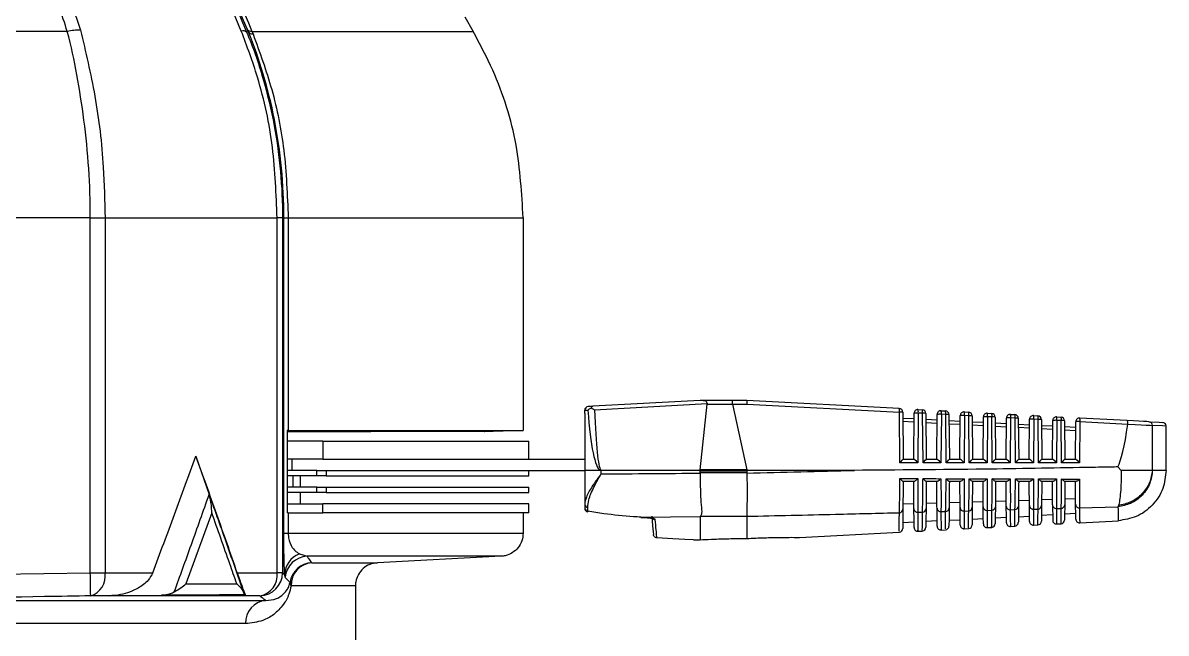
# Model space of a CAD drawing. Extents: x 8 to 113, y 1 to 87.
# Drawn here: x 51.025 to 54.092, y 10.827 to 12.465 of the extents above; entities that cross this region are included whole.
import ezdxf

# ---------------------------------------------------------------- set-up
doc = ezdxf.new("R2010")
doc.units = 0
doc.header["$MEASUREMENT"] = 0
doc.layers.add('OBJECT', color=7, linetype='CONTINUOUS')

msp = doc.modelspace()

# ---------------------------------------------------------------- linework, layer by layer
at = {"layer": 'OBJECT'}
for p, q in [((51.1556, 12.5168), (51.1795, 12.4452)), ((51.6109, 12.443), (51.5802, 12.5168)), ((52.2105, 12.4812), (52.2332, 12.4418)), ((51.1438, 12.4418), (50.9056, 12.4418)), ((51.6252, 12.4401), (51.6292, 12.4417)), ((51.6396, 12.4418), (51.6423, 12.4352)), ((51.6396, 12.4418), (52.2332, 12.4418)), ((51.2058, 11.9418), (51.0023, 11.9418)), ((51.2058, 11.9418), (51.2453, 11.9418)), ((51.2058, 10.9889), (51.2058, 11.9418)), ((51.2453, 11.9418), (51.7071, 11.9418)), ((51.2453, 11.9418), (51.2453, 10.9889)), ((51.7071, 10.9889), (51.7071, 11.9418)), ((51.7214, 11.9418), (51.7071, 11.9418)), ((51.7214, 11.9418), (51.7214, 10.9889)), ((51.7214, 11.9418), (51.7251, 11.9418)), ((51.7251, 11.0952), (51.7251, 11.9418)), ((51.7251, 11.9418), (51.7367, 11.9418)), ((51.7367, 11.9418), (52.3672, 11.9418)), ((51.7367, 11.9418), (51.7367, 11.3705)), ((52.3672, 11.9418), (52.3672, 11.3705)), ((52.8422, 11.4513), (52.554, 11.4357)), ((52.5587, 11.4266), (52.8608, 11.443)), ((52.8505, 11.4513), (52.8422, 11.4513)), ((52.8424, 11.2654), (52.861, 11.4416)), ((52.9281, 11.4513), (52.8505, 11.4513)), ((52.861, 11.4416), (52.9287, 11.4416)), ((52.9672, 11.4513), (52.9281, 11.4513)), ((52.9287, 11.4419), (52.9682, 11.4419)), ((52.9287, 11.4416), (52.9669, 11.2654)), ((52.9672, 11.4513), (52.9672, 11.4513)), ((53.376, 11.4298), (52.9672, 11.4513)), ((52.9682, 11.4419), (53.3767, 11.4203)), ((52.5322, 11.4161), (52.5323, 11.4251)), ((52.5322, 11.4161), (52.5322, 11.2638)), ((53.3779, 11.2844), (53.3767, 11.4203)), ((53.3855, 11.4199), (53.3866, 11.2938)), ((53.4149, 11.2938), (53.4159, 11.4172)), ((53.4271, 11.4176), (53.426, 11.2844)), ((53.4265, 11.4271), (53.4381, 11.4265)), ((53.4387, 11.417), (53.4271, 11.4176)), ((53.4399, 11.2844), (53.4387, 11.417)), ((53.4475, 11.4166), (53.4486, 11.2938)), ((53.4769, 11.2938), (53.4779, 11.4139)), ((53.4891, 11.4144), (53.488, 11.2844)), ((53.4884, 11.4238), (53.5001, 11.4232)), ((53.5008, 11.4137), (53.4891, 11.4144)), ((53.5019, 11.2844), (53.5008, 11.4137)), ((53.5096, 11.4133), (53.5106, 11.2938)), ((53.5511, 11.4111), (53.55, 11.2844)), ((53.5504, 11.4206), (53.5621, 11.4199)), ((53.5628, 11.4105), (53.5511, 11.4111)), ((53.6124, 11.4173), (53.6241, 11.4167)), ((53.6743, 11.414), (53.6862, 11.4134)), ((53.7363, 11.4107), (53.7482, 11.4101)), ((53.3856, 11.4042), (53.4158, 11.4026)), ((53.4157, 11.3932), (53.3857, 11.3948)), ((53.4477, 11.4009), (53.4778, 11.3994)), ((53.4777, 11.3899), (53.4477, 11.3915)), ((53.5097, 11.3977), (53.5397, 11.3961)), ((53.5397, 11.3867), (53.5098, 11.3882)), ((53.5389, 11.2938), (53.5399, 11.4107)), ((53.5639, 11.2844), (53.5628, 11.4105)), ((53.5716, 11.41), (53.5726, 11.2938)), ((53.5717, 11.3944), (53.6017, 11.3928)), ((53.6016, 11.3834), (53.5718, 11.385)), ((53.6009, 11.2938), (53.6018, 11.4074)), ((53.6131, 11.4078), (53.612, 11.2844)), ((53.6248, 11.4072), (53.6131, 11.4078)), ((53.6259, 11.2844), (53.6248, 11.4072)), ((53.6336, 11.4068), (53.6346, 11.2938)), ((53.6338, 11.3911), (53.6637, 11.3895)), ((53.6636, 11.3801), (53.6338, 11.3817)), ((53.6629, 11.2938), (53.6638, 11.4041)), ((53.675, 11.4045), (53.674, 11.2844)), ((53.6869, 11.4039), (53.675, 11.4045)), ((53.6879, 11.2844), (53.6869, 11.4039)), ((53.6956, 11.4035), (53.6966, 11.2938)), ((53.6958, 11.3878), (53.7257, 11.3863)), ((53.7249, 11.2938), (53.7258, 11.4008)), ((53.737, 11.4013), (53.736, 11.2844)), ((53.7489, 11.4006), (53.737, 11.4013)), ((53.7499, 11.2844), (53.7489, 11.4006)), ((53.7577, 11.4002), (53.7586, 11.2938)), ((53.7578, 11.3846), (53.7876, 11.383)), ((53.7869, 11.2938), (53.7878, 11.3976)), ((53.799, 11.398), (53.798, 11.2844)), ((53.7983, 11.4075), (53.8102, 11.4068)), ((53.8109, 11.3974), (53.799, 11.398)), ((53.8119, 11.2844), (53.8109, 11.3974)), ((53.8197, 11.3969), (53.8206, 11.2938)), ((53.8198, 11.3813), (53.8496, 11.3797)), ((53.8489, 11.2938), (53.8497, 11.3943)), ((53.8609, 11.3947), (53.86, 11.2844)), ((53.9872, 11.3975), (53.8603, 11.4042)), ((53.8609, 11.3947), (53.9896, 11.3879)), ((53.9896, 11.3879), (53.9896, 11.3876)), ((54.0552, 11.2638), (54.0552, 11.3844)), ((54.0922, 11.2635), (54.0922, 11.3825)), ((51.7367, 11.3705), (51.7342, 11.3705)), ((51.7344, 11.3706), (51.7344, 11.15)), ((51.7344, 11.3678), (51.9573, 11.3678)), ((51.7367, 11.3705), (52.3672, 11.3705)), ((51.9573, 11.3678), (51.9583, 11.3678)), ((52.2624, 11.3678), (51.9583, 11.3678)), ((52.2842, 11.3684), (52.2624, 11.3678)), ((52.2624, 11.3678), (52.2633, 11.3678)), ((52.2633, 11.3678), (52.2629, 11.3678)), ((52.2868, 11.3684), (52.2842, 11.3684)), ((52.3672, 11.3705), (52.2868, 11.3684)), ((53.7256, 11.3768), (53.6959, 11.3784)), ((53.7875, 11.3736), (53.7579, 11.3751)), ((53.8495, 11.3703), (53.8199, 11.3719)), ((51.83, 11.3418), (51.7344, 11.3418)), ((51.83, 11.3418), (51.83, 11.2938)), ((51.83, 11.3418), (52.3822, 11.3418)), ((52.3822, 11.2938), (52.3822, 11.3418)), ((51.4892, 11.3019), (51.5248, 11.1991)), ((51.83, 11.2938), (51.7344, 11.2938)), ((51.7462, 11.2938), (51.7462, 11.2638)), ((51.83, 11.2938), (52.3507, 11.2938)), ((52.3507, 11.2938), (52.5322, 11.2938)), ((53.3866, 11.2938), (53.415, 11.2938)), ((53.4486, 11.2938), (53.477, 11.2938)), ((53.5106, 11.2938), (53.539, 11.2938)), ((53.5726, 11.2938), (53.601, 11.2938)), ((53.6346, 11.2938), (53.663, 11.2938)), ((53.6966, 11.2938), (53.725, 11.2938)), ((53.7586, 11.2938), (53.787, 11.2938)), ((53.8206, 11.2938), (53.849, 11.2938)), ((51.8138, 11.2638), (51.7344, 11.2638)), ((51.8138, 11.2489), (51.8138, 11.2638)), ((51.8138, 11.2638), (51.8389, 11.2638)), ((51.8389, 11.2638), (51.8389, 11.2489)), ((51.8389, 11.2638), (52.3507, 11.2638)), ((52.3507, 11.2638), (52.5322, 11.2638)), ((52.3822, 11.2489), (52.3822, 11.2638)), ((52.5322, 11.2638), (52.5322, 11.1721)), ((52.5737, 11.2638), (52.5322, 11.2638)), ((52.5767, 11.2646), (52.8423, 11.2646)), ((52.5767, 11.2546), (52.5767, 11.2631)), ((52.8422, 11.2631), (52.5767, 11.2631)), ((52.8423, 11.2646), (52.8422, 11.2631)), ((52.8422, 11.2623), (52.9672, 11.2623)), ((52.8422, 11.2571), (52.8422, 11.2623)), ((52.9669, 11.2654), (52.8424, 11.2654)), ((52.9672, 11.2623), (52.9672, 11.2571)), ((53.2559, 11.2638), (52.9673, 11.2638)), ((53.426, 11.2844), (53.3779, 11.2844)), ((53.488, 11.2844), (53.4399, 11.2844)), ((53.55, 11.2844), (53.5019, 11.2844)), ((53.612, 11.2844), (53.5639, 11.2844)), ((53.674, 11.2844), (53.6259, 11.2844)), ((53.736, 11.2844), (53.6879, 11.2844)), ((53.798, 11.2844), (53.7499, 11.2844)), ((53.86, 11.2844), (53.8119, 11.2844)), ((53.9715, 11.2638), (53.9623, 11.2729)), ((54.0556, 11.2638), (54.0552, 11.2638)), ((51.8138, 11.2489), (51.7344, 11.2489)), ((51.7491, 11.2489), (51.7491, 11.2189)), ((51.77, 11.2189), (51.77, 11.2489)), ((51.8389, 11.2489), (51.8138, 11.2489)), ((51.8389, 11.2489), (52.3822, 11.2489)), ((52.9672, 11.2571), (52.8422, 11.2571)), ((53.4156, 11.2338), (53.3865, 11.2338)), ((53.4777, 11.2338), (53.4485, 11.2338)), ((53.5397, 11.2338), (53.5105, 11.2338)), ((53.6018, 11.2338), (53.5724, 11.2338)), ((53.6638, 11.2338), (53.6344, 11.2338)), ((53.7259, 11.2338), (53.6964, 11.2338)), ((53.788, 11.2338), (53.7583, 11.2338)), ((53.8501, 11.2338), (53.8203, 11.2338)), ((51.8138, 11.2189), (51.7344, 11.2189)), ((51.8138, 11.204), (51.7344, 11.204)), ((51.77, 11.174), (51.77, 11.204)), ((51.8138, 11.204), (51.8138, 11.2189)), ((51.8138, 11.2189), (51.8389, 11.2189)), ((51.8389, 11.204), (51.8138, 11.204)), ((51.8389, 11.2189), (51.8389, 11.204)), ((51.8389, 11.2189), (52.3822, 11.2189)), ((51.8389, 11.204), (52.3822, 11.204)), ((52.3822, 11.204), (52.3822, 11.2189)), ((51.7344, 11.174), (51.83, 11.174)), ((51.83, 11.15), (51.83, 11.174)), ((52.3822, 11.174), (51.83, 11.174)), ((52.3822, 11.15), (52.3822, 11.174)), ((52.5322, 11.1721), (52.5322, 11.1625)), ((53.3861, 11.1737), (53.4154, 11.1746)), ((53.4481, 11.1756), (53.4774, 11.1765)), ((53.5101, 11.1775), (53.5393, 11.1784)), ((53.5721, 11.1794), (53.6013, 11.1803)), ((53.6341, 11.1814), (53.6633, 11.1823)), ((53.6962, 11.1833), (53.7253, 11.1842)), ((53.7582, 11.1853), (53.7873, 11.1862)), ((53.7874, 11.1711), (53.7878, 11.1298)), ((53.8202, 11.1873), (53.8492, 11.1882)), ((53.8599, 11.1631), (53.9629, 11.1661)), ((53.9642, 11.1694), (53.9629, 11.1661)), ((51.5316, 11.15), (51.4625, 10.9591)), ((51.7367, 11.15), (51.7342, 11.15)), ((51.7367, 11.15), (51.7367, 11.0952)), ((51.7367, 11.15), (51.8121, 11.15)), ((51.8121, 11.15), (51.83, 11.15)), ((52.3822, 11.15), (51.83, 11.15)), ((52.3672, 11.15), (52.3672, 11.0952)), ((52.5408, 11.1541), (52.5405, 11.1647)), ((52.683, 11.138), (52.8422, 11.1398)), ((52.7012, 11.137), (52.683, 11.138)), ((52.683, 11.138), (52.683, 11.1377)), ((52.7012, 11.137), (52.7011, 11.1368)), ((52.8422, 11.1398), (52.8427, 11.1405)), ((52.8422, 11.1398), (52.8422, 11.0774)), ((52.8427, 11.1405), (52.9672, 11.1405)), ((52.9672, 11.1405), (52.9672, 11.1405)), ((52.9672, 11.1405), (52.9672, 11.0809)), ((53.426, 11.1515), (53.4385, 11.1518)), ((53.488, 11.1531), (53.5005, 11.1534)), ((53.55, 11.1547), (53.5625, 11.155)), ((53.5715, 11.133), (53.6019, 11.1346)), ((53.612, 11.1563), (53.6245, 11.1567)), ((53.6336, 11.1363), (53.6639, 11.1379)), ((53.674, 11.158), (53.6865, 11.1583)), ((53.6956, 11.1395), (53.7258, 11.1411)), ((53.7359, 11.1597), (53.7486, 11.16)), ((53.7876, 11.1444), (53.7578, 11.1428)), ((53.7979, 11.1614), (53.8106, 11.1618)), ((53.8496, 11.1476), (53.8198, 11.146)), ((53.4158, 11.1248), (53.3856, 11.1233)), ((53.4778, 11.1281), (53.4477, 11.1265)), ((53.4885, 11.1037), (53.5002, 11.1043)), ((53.5095, 11.1298), (53.5399, 11.1314)), ((53.5505, 11.1069), (53.5622, 11.1075)), ((53.6124, 11.1102), (53.6242, 11.1108)), ((53.6744, 11.1134), (53.6862, 11.114)), ((53.7363, 11.1167), (53.7482, 11.1173)), ((53.7983, 11.1199), (53.8102, 11.1205)), ((53.8603, 11.1232), (53.9643, 11.1286)), ((51.7251, 11.0952), (51.7367, 11.0952)), ((51.7367, 11.0952), (52.3672, 11.0952)), ((52.7259, 11.0827), (52.7259, 11.0827)), ((52.8244, 11.0773), (52.8244, 11.0773)), ((53.1087, 11.0838), (53.3762, 11.0978)), ((53.4266, 11.1004), (53.4382, 11.101)), ((51.7668, 11.0395), (51.7876, 11.0333)), ((52.3084, 11.0333), (51.7876, 11.0333)), ((51.7997, 11.0159), (51.9759, 11.0159)), ((52.3084, 11.0333), (51.9759, 11.0159)), ((50.8801, 10.9837), (51.2058, 10.9889)), ((51.2058, 10.9889), (51.2453, 10.9889)), ((51.2453, 10.9889), (51.3733, 10.9889)), ((51.5999, 10.9889), (51.7071, 10.9889)), ((51.7214, 10.9889), (51.7071, 10.9889)), ((51.7214, 10.9889), (51.7273, 10.9837)), ((51.7286, 10.9769), (51.7273, 10.9837)), ((51.4625, 10.9591), (51.5988, 10.9593)), ((51.9172, 10.954), (51.7445, 10.954)), ((51.9172, 10.954), (51.9172, 10.7363)), ((51.2561, 10.9269), (51.2068, 10.9269)), ((51.2561, 10.9269), (51.3971, 10.9291)), ((51.623, 10.9269), (51.6196, 10.9293)), ((51.6607, 10.9269), (51.623, 10.9269)), ((50.3334, 10.9144), (51.6766, 10.9144)), ((51.6224, 10.8524), (50.3064, 10.8524))]:
    msp.add_line(p, q, dxfattribs=at)
at = {"layer": 'OBJECT', "flags": 128}
for points in [[(52.5323, 11.4251), (52.5336, 11.4251), (52.5364, 11.4252), (52.5406, 11.4254)], [(52.554, 11.4357), (52.5477, 11.4354), (52.5436, 11.4351), (52.5418, 11.435)], [(54.0459, 11.3944), (54.0404, 11.3947), (54.0314, 11.3952), (54.0193, 11.3958), (54.0044, 11.3966), (53.9872, 11.3975)], [(53.9896, 11.3876), (54.0088, 11.3867), (54.0255, 11.3858), (54.039, 11.3852), (54.0491, 11.3847), (54.0552, 11.3844)], [(54.0459, 11.3944), (54.0735, 11.3929), (54.0828, 11.3924)], [(54.0922, 11.3825), (54.0829, 11.3829), (54.0552, 11.3844)], [(53.6018, 11.1201), (53.6018, 11.1219), (53.6017, 11.1366), (53.6014, 11.166)], [(53.634, 11.1663), (53.6338, 11.1372), (53.6336, 11.1225), (53.6336, 11.1207)], [(53.6638, 11.1233), (53.6638, 11.1251), (53.6637, 11.1393), (53.6634, 11.1677)], [(53.696, 11.168), (53.6958, 11.1398), (53.6957, 11.1257), (53.6956, 11.1239)], [(53.7258, 11.1266), (53.7258, 11.1266), (53.7257, 11.1373), (53.7254, 11.1694)], [(53.758, 11.1697), (53.7578, 11.1378), (53.7577, 11.1272)], [(53.8201, 11.1715), (53.8198, 11.1407), (53.8197, 11.1304)], [(53.8497, 11.133), (53.8497, 11.133), (53.8496, 11.143), (53.8494, 11.1729)], [(52.683, 11.1377), (52.6957, 11.137), (52.7011, 11.1368)], [(52.7122, 11.1405), (52.7144, 11.1148), (52.7158, 11.0986), (52.7164, 11.0918)], [(53.386, 11.1599), (53.3857, 11.1265), (53.3855, 11.1098), (53.3855, 11.1077)], [(53.4159, 11.1103), (53.4159, 11.1124), (53.4158, 11.1287), (53.4155, 11.1611)], [(53.448, 11.1614), (53.4477, 11.1292), (53.4475, 11.113), (53.4475, 11.1109)], [(53.4779, 11.1136), (53.4779, 11.1155), (53.4777, 11.1313), (53.4775, 11.1627)], [(53.51, 11.1631), (53.5097, 11.1318), (53.5096, 11.1161), (53.5096, 11.1142)], [(53.5399, 11.1168), (53.5399, 11.1187), (53.5397, 11.134), (53.5395, 11.1644)], [(53.572, 11.1647), (53.5717, 11.1345), (53.5716, 11.1193), (53.5716, 11.1174)], [(52.8244, 11.0773), (52.8011, 11.0786), (52.7683, 11.0804), (52.7259, 11.0827)]]:
    msp.add_lwpolyline(points, dxfattribs=at)
at = {"layer": 'OBJECT'}
for centre, radius, start, end in [((51.174, 12.3158), 0.1296, 87.5433, 103.4369), ((51.6154, 12.4284), 0.0153, 49.8769, 106.9677), ((51.6394, 12.4578), 0.016, 214.5244, 270.5554), ((51.6418, 12.4507), 0.0155, 215.3926, 271.8673), ((52.5423, 11.4251), 0.01, 93.1059, 179.191), ((52.5423, 11.4251), 0.00999, 93.1451, 180.0504), ((52.533, 11.4252), 0.000671, 179.507, 191.6432), ((53.3566, 11.4236), 0.0204, 350.7192, 17.6172), ((53.3755, 11.4198), 0.01, 0.5, 86.9774), ((53.3791, 11.3794), 0.041, 81.0023, 93.3132), ((53.4259, 11.4171), 0.01, 86.9774, 179.5), ((53.4236, 11.3632), 0.0545, 86.3185, 98.1339), ((53.407, 11.4209), 0.0204, 350.7258, 17.6141), ((53.4186, 11.4203), 0.0204, 350.7258, 17.6141), ((53.4375, 11.4165), 0.01, 0.5, 86.9774), ((53.4411, 11.3761), 0.041, 80.9993, 93.3162), ((53.4879, 11.4138), 0.01, 86.9774, 179.5), ((53.4856, 11.3599), 0.0545, 86.3189, 98.1335), ((53.469, 11.4177), 0.0204, 350.7195, 17.6168), ((53.4806, 11.417), 0.0204, 350.7192, 17.6172), ((53.4996, 11.4132), 0.01, 0.5, 86.9774), ((53.5031, 11.3728), 0.041, 81.0006, 93.313), ((53.5499, 11.4106), 0.01, 86.9774, 179.5), ((53.5476, 11.3567), 0.0545, 86.3186, 98.1338), ((53.531, 11.4144), 0.0204, 350.7195, 17.6168), ((53.5427, 11.4138), 0.0204, 350.7262, 17.6136), ((53.5616, 11.41), 0.01, 0.5, 86.9774), ((53.6118, 11.4073), 0.01, 86.9774, 179.5), ((53.5929, 11.4111), 0.0204, 350.7258, 17.6141), ((53.6047, 11.4105), 0.0204, 350.7192, 17.6172), ((53.6236, 11.4067), 0.01, 0.5, 86.9774), ((53.6738, 11.404), 0.01, 86.9774, 179.5), ((53.6549, 11.4078), 0.0204, 350.7195, 17.6168), ((53.6667, 11.4072), 0.0204, 350.7255, 17.6145), ((53.6856, 11.4034), 0.01, 0.5, 86.9774), ((53.7358, 11.4008), 0.01, 86.9774, 179.5), ((53.7169, 11.4046), 0.0204, 350.7195, 17.6168), ((53.5652, 11.3696), 0.041, 80.9993, 93.3162), ((53.6096, 11.3534), 0.0545, 86.3185, 98.1339), ((53.6272, 11.3663), 0.041, 81.0006, 93.313), ((53.6715, 11.3501), 0.0545, 86.3191, 98.1333), ((53.6892, 11.363), 0.041, 81.0025, 93.313), ((53.7335, 11.3469), 0.0545, 86.3189, 98.1335), ((53.7288, 11.4039), 0.0204, 350.7195, 17.6168), ((53.7477, 11.4001), 0.01, 0.5, 86.9774), ((53.7513, 11.3597), 0.041, 80.999, 93.3164), ((53.7978, 11.3975), 0.01, 86.9774, 179.5), ((53.7955, 11.3436), 0.0545, 86.3186, 98.1338), ((53.7789, 11.4013), 0.0204, 350.7157, 17.6242), ((53.7908, 11.4007), 0.0204, 350.7255, 17.6145), ((53.8097, 11.3969), 0.01, 0.5, 86.9774), ((53.8133, 11.3565), 0.041, 80.9993, 93.3143), ((53.8597, 11.3942), 0.01, 86.9774, 179.5), ((53.8574, 11.3403), 0.0545, 86.3185, 98.1339), ((53.8408, 11.398), 0.0204, 350.7258, 17.6141), ((54.0453, 11.3845), 0.00991, 359.4493, 86.5254), ((54.0822, 11.3825), 0.01, 3.5738, 86.9774), ((52.6697, 11.1726), 0.1324, 135.5, 136.4494), ((52.6956, 11.263), 0.1189, 179.2257, 179.9862), ((52.5407, 11.1732), 0.00857, 187.2296, 268.6412), ((53.6113, 11.1662), 0.00991, 181.1443, 273.5714), ((53.6241, 11.1665), 0.00988, 272.3468, 358.9447), ((53.6733, 11.1679), 0.00991, 181.1212, 273.5523), ((53.6861, 11.1682), 0.00989, 272.3689, 358.9632), ((53.7353, 11.1696), 0.00991, 181.1004, 273.5334), ((53.7482, 11.1699), 0.00989, 272.39, 358.9811), ((53.7973, 11.1713), 0.00992, 181.0799, 273.5151), ((53.8102, 11.1716), 0.00989, 272.413, 358.997), ((53.8593, 11.173), 0.00992, 181.059, 273.4971), ((52.5422, 11.1625), 0.01, 180, 260.7454), ((52.5413, 11.1632), 0.00906, 184.3624, 267.1848), ((52.5516, 11.1519), 0.011, 168.4541, 176.3961), ((53.3761, 11.1601), 0.00987, 272.2588, 358.866), ((53.4254, 11.1613), 0.0099, 181.2103, 273.6275), ((53.4381, 11.1616), 0.00987, 272.2809, 358.8865), ((53.4874, 11.1629), 0.0099, 181.1885, 273.6078), ((53.5001, 11.1632), 0.00987, 272.3034, 358.9057), ((53.5494, 11.1646), 0.00991, 181.1662, 273.5892), ((53.5621, 11.1649), 0.00988, 272.3291, 358.9216), ((52.7221, 11.1417), 0.0101, 228.8435, 267.3941), ((53.3755, 11.1078), 0.01, 275.8247, 359.5), ((53.4259, 11.1104), 0.01, 180.5, 275.5324), ((53.4375, 11.111), 0.01, 275.4601, 359.5), ((53.4879, 11.1137), 0.01, 180.5, 275.1668), ((53.4996, 11.1143), 0.01, 275.0939, 359.5), ((53.5499, 11.1169), 0.01, 180.5, 274.7997), ((53.5616, 11.1175), 0.01, 274.7262, 359.5), ((53.6118, 11.1201), 0.01, 180.5, 274.4312), ((53.6236, 11.1208), 0.01, 274.357, 359.5), ((53.6738, 11.1234), 0.01, 180.5, 274.0611), ((53.6856, 11.124), 0.01, 273.9863, 359.5), ((53.7358, 11.1266), 0.01, 180.5, 273.6897), ((53.7477, 11.1273), 0.01, 273.6143, 359.5), ((53.7978, 11.1299), 0.01, 180.5, 273.317), ((53.8097, 11.1305), 0.01, 273.2409, 359.5), ((53.8597, 11.1331), 0.01, 180.5, 273.0138), ((51.7877, 10.9828), 0.0604, 110.2163, 179.1613), ((51.7904, 10.9713), 0.062, 92.5495, 174.8621), ((51.8028, 10.9539), 0.062, 92.8402, 170.9566), ((51.8049, 10.9556), 0.0605, 94.9205, 181.5735), ((1.8969, 10.1509), 49.316, 0.9016, 0.97362), ((51.1904, 10.98), 0.0556, 287.1156, 9.1916), ((51.6507, 10.9828), 0.0568, 280.1324, 6.1768), ((51.6594, 10.9889), 0.062, 271.1732, 359.9813), ((51.7559, 10.9627), 0.0143, 175.8769, 217.3541), ((51.6816, 10.8553), 0.0593, 94.818, 182.7807)]:
    msp.add_arc(centre, radius, start, end, dxfattribs=at)
for centre, major_axis, ratio, start_param, end_param in [((52.8237, 11.4413), (0.0374, 0.0006), 0.267094, 6.250695, 6.391296), ((52.9281, 11.4413), (0, 0.01), 0.061163, 4.764749, 6.283185), ((53.0102, 11.4413), (0.0816, -0.0005), 0.122438, 3.142789, 3.168969), ((52.967, 11.4413), (0.00026, 0.01), 0.120424, 4.767926, 6.280008), ((52.5922, 11.8326), (0.0157, 0.5695), 0.101686, 2.370066, 3.09173), ((52.5845, 11.8342), (0.0078, 0.5695), 0.050872, 2.368959, 3.089624), ((53.9371, 13.5536), (-0.0147, 2.2897), 0.052015, 3.230394, 3.471508), ((51.7871, 11.3887), (0.062, 0.0151), 0.162711, 3.65558, 3.724578), ((53.3767, 11.2838), (0.00991, 0.00999), 0.035372, 4.799799, 6.248135), ((53.4248, 11.2838), (-0.00988, 0.00996), 0.087934, 4.677799, 6.196235), ((53.4387, 11.2838), (0.00991, 0.00999), 0.035372, 4.799799, 6.248135), ((53.4868, 11.2838), (-0.00988, 0.00996), 0.087934, 4.677799, 6.196235), ((53.5007, 11.2838), (0.00991, 0.00999), 0.035372, 4.799799, 6.248135), ((53.5488, 11.2838), (-0.00988, 0.00996), 0.087934, 4.677799, 6.196235), ((53.5627, 11.2838), (0.00991, 0.00999), 0.035372, 4.799799, 6.248135), ((53.6108, 11.2838), (-0.00988, 0.00996), 0.087934, 4.677799, 6.196235), ((53.6247, 11.2838), (0.00991, 0.00999), 0.035372, 4.799799, 6.248135), ((53.6728, 11.2838), (-0.00988, 0.00996), 0.087934, 4.677799, 6.196235), ((53.6867, 11.2838), (0.00991, 0.00999), 0.035372, 4.799799, 6.248135), ((53.7348, 11.2838), (-0.00988, 0.00996), 0.087934, 4.677799, 6.196235), ((53.7487, 11.2838), (0.00991, 0.00999), 0.035372, 4.799799, 6.248135), ((53.7968, 11.2838), (-0.00988, 0.00996), 0.087934, 4.677799, 6.196235), ((53.8107, 11.2838), (0.00991, 0.00999), 0.035372, 4.799799, 6.248135), ((53.8588, 11.2838), (-0.00988, 0.00996), 0.087934, 4.677799, 6.196235), ((52.5922, 11.8326), (0.0157, 0.5695), 0.101686, 3.09173, 3.144394), ((52.5845, 11.8342), (0.0078, 0.5695), 0.050872, 3.089624, 3.142288), ((52.3944, 11.2623), (0.4478, 0), 0.267949, 0, 0.006511), ((52.3941, 11.2623), (0.4485, 0.007), 0.267094, 6.244178, 6.250695), ((53.9452, 11.2623), (0.9787, -0.0064), 0.122438, 3.168969, 3.182058), ((48.9489, 13.3263), (19.0675, 0), 0.111038, 4.924724, 4.940236), ((53.9445, 11.2623), (0.9773, 0), 0.122785, 3.128502, 3.141593), ((52.4844, 13.3263), (7.8848, 0), 0.262774, 4.724089, 4.75778), ((52.3944, 11.2571), (0.4478, 0), 0.267949, 6.278981, 6.283185), ((53.9445, 11.2571), (0.9773, 0), 0.122785, 3.141593, 3.144933), ((51.7871, 11.1319), (0.062, -0.0151), 0.162756, 2.558631, 2.627629)]:
    msp.add_ellipse(centre, major_axis=major_axis, ratio=ratio, start_param=start_param, end_param=end_param, dxfattribs=at)
for points, knots in [([(51.6263, 12.4488), (51.5633, 12.6009), (51.4407, 12.897), (51.3177, 13.1928), (51.2579, 13.3367)], [0, 0, 0, 0, 0.513612, 1, 1, 1, 1]), ([(51.2702, 13.3299), (51.2831, 13.2991), (51.3554, 13.1258), (51.4786, 12.8298), (51.5887, 12.5645), (51.6396, 12.4418)], [0, 0, 0, 0, 0.104199, 0.585852, 1, 1, 1, 1]), ([(51.1438, 12.4418), (51.1438, 12.4418), (51.1377, 12.4634), (51.1295, 12.4865), (51.1213, 12.5096)], [0, 0, 0, 0, 0.000032, 1, 1, 1, 1]), ([(51.5962, 12.5099), (51.6057, 12.4867), (51.6152, 12.4635), (51.6252, 12.4401), (51.6252, 12.4401)], [0, 0, 0, 0, 0.999971, 1, 1, 1, 1]), ([(51.2058, 11.9418), (51.2058, 11.9418), (51.2058, 11.9859), (51.2028, 12.0742), (51.1906, 12.2026), (51.1697, 12.3266), (51.155, 12.4028), (51.1438, 12.4418), (51.1438, 12.4418)], [0, 0, 0, 0, 0.000005, 0.255816, 0.511629, 0.755817, 0.999996, 1, 1, 1, 1]), ([(51.1795, 12.4452), (51.1933, 12.387), (51.2214, 12.269), (51.242, 12.0973), (51.2443, 11.9871), (51.2453, 11.9418)], [0, 0, 0, 0, 0.364403, 0.739434, 1, 1, 1, 1]), ([(51.7071, 11.9418), (51.7046, 12.005), (51.6994, 12.1331), (51.6637, 12.3019), (51.6262, 12.4022), (51.6109, 12.443)], [0, 0, 0, 0, 0.365476, 0.741466, 1, 1, 1, 1]), ([(51.6252, 12.4401), (51.6252, 12.4401), (51.6422, 12.4005), (51.6708, 12.3173), (51.7101, 12.1523), (51.7214, 12.0245), (51.7214, 11.9418), (51.7214, 11.9418)], [0, 0, 0, 0, 0.000004, 0.259099, 0.518181, 0.999995, 1, 1, 1, 1]), ([(51.6292, 12.4417), (51.6292, 12.4417), (51.6282, 12.4439), (51.6273, 12.4463), (51.6263, 12.4488)], [0, 0, 0, 0, 0.00031, 1, 1, 1, 1]), ([(51.7251, 11.9418), (51.7251, 11.9418), (51.7251, 11.9863), (51.7208, 12.0754), (51.7022, 12.2047), (51.6712, 12.3285), (51.6455, 12.4036), (51.6292, 12.4417), (51.6292, 12.4417)], [0, 0, 0, 0, 0.000004, 0.254681, 0.509356, 0.754674, 0.999996, 1, 1, 1, 1]), ([(51.6423, 12.4352), (51.6602, 12.3863), (51.6965, 12.2869), (51.7298, 12.1196), (51.7344, 12.0025), (51.7367, 11.9418)], [0, 0, 0, 0, 0.319145, 0.647515, 1, 1, 1, 1]), ([(52.3672, 11.9418), (52.3633, 12.0073), (52.3554, 12.1427), (52.3024, 12.3112), (52.2514, 12.4075), (52.2332, 12.4418)], [0, 0, 0, 0, 0.3750494, 0.7769838, 1, 1, 1, 1]), ([(52.8505, 11.4513), (52.852, 11.4513), (52.8546, 11.4513), (52.8572, 11.4501), (52.8587, 11.448), (52.8598, 11.4454), (52.8605, 11.4437), (52.8608, 11.443)], [0, 0, 0, 0, 0.281506, 0.477148, 0.6724679, 0.8784676, 1, 1, 1, 1]), ([(52.5406, 11.4254), (52.5406, 11.4255), (52.5423, 11.4269), (52.5452, 11.429), (52.5488, 11.4308), (52.5498, 11.4313)], [0, 0, 0, 0, 0.021179, 0.71713, 1, 1, 1, 1]), ([(52.554, 11.4357), (52.5539, 11.4357), (52.5536, 11.4357), (52.5526, 11.4355), (52.5513, 11.4344), (52.5503, 11.4327), (52.5499, 11.4316), (52.5498, 11.4313)], [0, 0, 0, 0, 0.017155, 0.20226, 0.556605, 0.898365, 1, 1, 1, 1]), ([(52.5498, 11.4313), (52.5526, 11.4298), (52.5555, 11.4283), (52.5586, 11.4266), (52.5587, 11.4266)], [0, 0, 0, 0, 0.980022, 1, 1, 1, 1]), ([(53.9896, 11.3879), (53.9896, 11.389), (53.9897, 11.3913), (53.9893, 11.3941), (53.9886, 11.3963), (53.9879, 11.3973), (53.9874, 11.3975), (53.9873, 11.3975), (53.9872, 11.3975)], [0, 0, 0, 0, 0.2192768, 0.4385033, 0.6592408, 0.8829816, 0.9858182, 1, 1, 1, 1]), ([(51.3733, 10.9889), (51.3929, 11.0411), (51.4322, 11.1454), (51.4702, 11.2498), (51.4892, 11.3019)], [0, 0, 0, 0, 0.499973, 1, 1, 1, 1]), ([(51.5999, 10.9889), (51.5909, 11.015), (51.5728, 11.0672), (51.5361, 11.1715), (51.5079, 11.2498), (51.4892, 11.3019)], [0, 0, 0, 0, 0.250124, 0.500247, 1, 1, 1, 1]), ([(53.9623, 11.2729), (53.9566, 11.2728), (53.9282, 11.2723), (53.8088, 11.2701), (53.579, 11.2661), (53.3719, 11.2647), (53.2559, 11.2638)], [0, 0, 0, 0, 0.024148, 0.120739, 0.507103, 1, 1, 1, 1]), ([(54.0556, 11.2638), (54.054, 11.2521), (54.0507, 11.2278), (54.0293, 11.196), (53.9986, 11.1729), (53.9745, 11.1683), (53.9629, 11.1661)], [0, 0, 0, 0, 0.24117, 0.5, 0.758829, 1, 1, 1, 1]), ([(54.0922, 11.2638), (54.0905, 11.2473), (54.0868, 11.213), (54.0573, 11.1684), (54.0143, 11.1367), (53.9803, 11.1312), (53.9639, 11.1286)], [0, 0, 0, 0, 0.240773, 0.5, 0.759226, 1, 1, 1, 1]), ([(53.9715, 11.2638), (53.9714, 11.2532), (53.9714, 11.2318), (53.97, 11.2042), (53.9676, 11.1818), (53.9654, 11.1736), (53.9642, 11.1694)], [0, 0, 0, 0, 0.25, 0.5, 0.75, 1, 1, 1, 1]), ([(54.0552, 11.2638), (54.0534, 11.2527), (54.0498, 11.2297), (54.0287, 11.1993), (53.999, 11.1769), (53.9755, 11.1719), (53.9642, 11.1694)], [0, 0, 0, 0, 0.24156, 0.499999, 0.758437, 1, 1, 1, 1]), ([(54.0552, 11.2638), (54.0523, 11.2638), (54.0466, 11.2638), (54.0275, 11.2638), (54.0023, 11.2638), (53.9817, 11.2638), (53.9715, 11.2638)], [0, 0, 0, 0, 0.250001, 0.499999, 0.750001, 1, 1, 1, 1]), ([(54.0922, 11.2638), (54.0907, 11.2638), (54.0876, 11.2638), (54.0663, 11.2638), (54.0556, 11.2638)], [0, 0, 0, 0, 0.5, 1, 1, 1, 1]), ([(52.5767, 11.2546), (52.5766, 11.2545), (52.5758, 11.2534), (52.5732, 11.2501), (52.5647, 11.239), (52.5504, 11.2186), (52.5356, 11.1932), (52.5332, 11.1785), (52.5322, 11.1721)], [0, 0, 0, 0, 0.003659, 0.034965, 0.112488, 0.381452, 0.732443, 1, 1, 1, 1]), ([(52.5405, 11.1647), (52.5411, 11.171), (52.5427, 11.1874), (52.5558, 11.2175), (52.5689, 11.2415), (52.576, 11.2534), (52.5766, 11.2545), (52.5767, 11.2546)], [0, 0, 0, 0, 0.244746, 0.626731, 0.967928, 0.996144, 1, 1, 1, 1]), ([(52.8422, 11.2566), (52.8422, 11.2514), (52.842, 11.2328), (52.8428, 11.2018), (52.8444, 11.1697), (52.8474, 11.1492), (52.844, 11.1429), (52.8427, 11.1405)], [0, 0, 0, 0, 0.097508, 0.35133, 0.599304, 0.843155, 1, 1, 1, 1]), ([(52.9672, 11.2567), (52.9675, 11.2432), (52.9681, 11.2162), (52.9679, 11.1806), (52.9671, 11.1532), (52.9672, 11.1447), (52.9672, 11.1405)], [0, 0, 0, 0, 0.253584, 0.507164, 0.760847, 1, 1, 1, 1]), ([(53.3765, 11.1502), (53.3766, 11.152), (53.3768, 11.1573), (53.3772, 11.1757), (53.3776, 11.2042), (53.3778, 11.2277), (53.3779, 11.2391), (53.3779, 11.2417)], [0, 0, 0, 0, 0.147377, 0.444495, 0.741153, 0.940222, 1, 1, 1, 1]), ([(53.3779, 11.2417), (53.3845, 11.2417), (53.4006, 11.2417), (53.4166, 11.2416), (53.426, 11.2416)], [0, 0, 0, 0, 0.412558, 1, 1, 1, 1]), ([(53.3865, 11.2338), (53.3863, 11.2339), (53.3858, 11.2342), (53.3837, 11.2359), (53.381, 11.2385), (53.3789, 11.2407), (53.378, 11.2417), (53.3779, 11.2417)], [0, 0, 0, 0, 0.1927825, 0.4296397, 0.7493092, 0.9922513, 1, 1, 1, 1]), ([(53.3866, 11.2338), (53.3865, 11.2225), (53.3863, 11.1999), (53.3861, 11.1727), (53.386, 11.1643), (53.386, 11.1599)], [0, 0, 0, 0, 0.320862, 0.64168, 1, 1, 1, 1]), ([(53.4155, 11.1611), (53.4155, 11.165), (53.4154, 11.1727), (53.4152, 11.1986), (53.415, 11.2219), (53.4149, 11.2338)], [0, 0, 0, 0, 0.32783, 0.655736, 1, 1, 1, 1]), ([(53.426, 11.2416), (53.426, 11.2416), (53.4248, 11.2404), (53.4225, 11.2381), (53.4195, 11.2357), (53.417, 11.2341), (53.4161, 11.2339), (53.4156, 11.2338)], [0, 0, 0, 0, 0.007982, 0.299103, 0.602918, 0.800707, 1, 1, 1, 1]), ([(53.426, 11.2416), (53.426, 11.239), (53.4261, 11.2299), (53.4262, 11.2087), (53.4263, 11.1813), (53.4262, 11.1601), (53.4261, 11.1539), (53.426, 11.1515)], [0, 0, 0, 0, 0.059552, 0.208065, 0.505161, 0.802605, 1, 1, 1, 1]), ([(53.4385, 11.1518), (53.4386, 11.1535), (53.4388, 11.1588), (53.4392, 11.1771), (53.4396, 11.2052), (53.4398, 11.2281), (53.4399, 11.239), (53.4399, 11.2416)], [0, 0, 0, 0, 0.148954, 0.44926, 0.749099, 0.940502, 1, 1, 1, 1]), ([(53.4399, 11.2416), (53.4465, 11.2416), (53.4626, 11.2415), (53.4786, 11.2415), (53.488, 11.2415)], [0, 0, 0, 0, 0.412523, 1, 1, 1, 1]), ([(53.4485, 11.2338), (53.4482, 11.234), (53.4477, 11.2342), (53.4456, 11.236), (53.4429, 11.2385), (53.4408, 11.2407), (53.44, 11.2416), (53.4399, 11.2416)], [0, 0, 0, 0, 0.197186, 0.440795, 0.768922, 0.992182, 1, 1, 1, 1]), ([(53.4486, 11.2338), (53.4485, 11.2226), (53.4483, 11.2002), (53.4481, 11.1737), (53.448, 11.1656), (53.448, 11.1614)], [0, 0, 0, 0, 0.324747, 0.649449, 1, 1, 1, 1]), ([(53.4775, 11.1627), (53.4774, 11.1665), (53.4774, 11.1742), (53.4771, 11.1997), (53.477, 11.2224), (53.4769, 11.2338)], [0, 0, 0, 0, 0.331872, 0.663815, 1, 1, 1, 1]), ([(53.488, 11.2415), (53.488, 11.2414), (53.4869, 11.2403), (53.4846, 11.2381), (53.4816, 11.2357), (53.4791, 11.2342), (53.4781, 11.234), (53.4777, 11.2338)], [0, 0, 0, 0, 0.008059, 0.282727, 0.593807, 0.796111, 1, 1, 1, 1]), ([(53.488, 11.2415), (53.488, 11.2389), (53.4881, 11.2299), (53.4882, 11.2088), (53.4883, 11.1817), (53.4882, 11.1613), (53.4881, 11.1553), (53.488, 11.1531)], [0, 0, 0, 0, 0.059275, 0.20942, 0.509832, 0.810598, 1, 1, 1, 1]), ([(53.5005, 11.1534), (53.5006, 11.1551), (53.5008, 11.1603), (53.5012, 11.1785), (53.5016, 11.2062), (53.5018, 11.2285), (53.5019, 11.2389), (53.5019, 11.2414)], [0, 0, 0, 0, 0.150604, 0.454244, 0.75741, 0.94078, 1, 1, 1, 1]), ([(53.5019, 11.2414), (53.5085, 11.2414), (53.5246, 11.2414), (53.5406, 11.2413), (53.55, 11.2413)], [0, 0, 0, 0, 0.412498, 1, 1, 1, 1]), ([(53.5105, 11.2338), (53.5102, 11.234), (53.5096, 11.2342), (53.5074, 11.236), (53.5048, 11.2386), (53.5027, 11.2406), (53.502, 11.2414), (53.5019, 11.2414)], [0, 0, 0, 0, 0.201833, 0.452562, 0.789377, 0.992118, 1, 1, 1, 1]), ([(53.5106, 11.2338), (53.5105, 11.2227), (53.5103, 11.2004), (53.5101, 11.1748), (53.51, 11.167), (53.51, 11.1631)], [0, 0, 0, 0, 0.328836, 0.657621, 1, 1, 1, 1]), ([(53.5395, 11.1644), (53.5394, 11.1681), (53.5394, 11.1757), (53.5391, 11.2008), (53.5389, 11.2229), (53.5389, 11.2338)], [0, 0, 0, 0, 0.336124, 0.67232, 1, 1, 1, 1]), ([(53.55, 11.2413), (53.55, 11.2413), (53.5492, 11.2405), (53.5472, 11.2385), (53.5442, 11.236), (53.5414, 11.2342), (53.5402, 11.234), (53.5397, 11.2338)], [0, 0, 0, 0, 0.0081525, 0.2069117, 0.5377719, 0.7912795, 1, 1, 1, 1]), ([(53.55, 11.2413), (53.55, 11.2388), (53.5501, 11.2299), (53.5502, 11.209), (53.5503, 11.1821), (53.5502, 11.1624), (53.55, 11.1568), (53.55, 11.1547)], [0, 0, 0, 0, 0.059003, 0.210856, 0.514735, 0.818981, 1, 1, 1, 1]), ([(53.5625, 11.155), (53.5626, 11.1567), (53.5628, 11.1619), (53.5632, 11.18), (53.5636, 11.2072), (53.5638, 11.2289), (53.5639, 11.2388), (53.5639, 11.2413)], [0, 0, 0, 0, 0.152334, 0.459462, 0.76611, 0.941055, 1, 1, 1, 1]), ([(53.5639, 11.2413), (53.5705, 11.2413), (53.5866, 11.2412), (53.6026, 11.2412), (53.612, 11.2412)], [0, 0, 0, 0, 0.41246, 1, 1, 1, 1]), ([(53.5724, 11.2338), (53.5722, 11.234), (53.5715, 11.2342), (53.5692, 11.2361), (53.5666, 11.2386), (53.5647, 11.2405), (53.564, 11.2413), (53.5639, 11.2413)], [0, 0, 0, 0, 0.206752, 0.464953, 0.810741, 0.992055, 1, 1, 1, 1]), ([(53.5726, 11.2338), (53.5725, 11.2228), (53.5723, 11.2007), (53.5721, 11.1758), (53.572, 11.1684), (53.572, 11.1647)], [0, 0, 0, 0, 0.333137, 0.666225, 1, 1, 1, 1]), ([(53.6014, 11.166), (53.6014, 11.1697), (53.6013, 11.1772), (53.6011, 11.2019), (53.6009, 11.2234), (53.6009, 11.2338)], [0, 0, 0, 0, 0.340601, 0.681276, 1, 1, 1, 1]), ([(53.612, 11.2412), (53.612, 11.2411), (53.6113, 11.2404), (53.6093, 11.2385), (53.6064, 11.236), (53.6035, 11.2342), (53.6023, 11.234), (53.6018, 11.2338)], [0, 0, 0, 0, 0.008233, 0.187013, 0.525641, 0.786181, 1, 1, 1, 1]), ([(53.612, 11.2412), (53.612, 11.2387), (53.6121, 11.2299), (53.6122, 11.2091), (53.6123, 11.1826), (53.6122, 11.1636), (53.612, 11.1583), (53.612, 11.1563)], [0, 0, 0, 0, 0.05873, 0.212373, 0.519885, 0.827778, 1, 1, 1, 1]), ([(53.6245, 11.1567), (53.6246, 11.1583), (53.6248, 11.1634), (53.6252, 11.1814), (53.6256, 11.2082), (53.6258, 11.2294), (53.6259, 11.2387), (53.6259, 11.2411)], [0, 0, 0, 0, 0.154143, 0.464926, 0.775221, 0.941326, 1, 1, 1, 1]), ([(53.6259, 11.2411), (53.6325, 11.2411), (53.6486, 11.2411), (53.6646, 11.241), (53.674, 11.241)], [0, 0, 0, 0, 0.41243, 1, 1, 1, 1]), ([(53.6344, 11.2338), (53.6341, 11.234), (53.6334, 11.2342), (53.6311, 11.2361), (53.6285, 11.2386), (53.6266, 11.2405), (53.626, 11.2411), (53.6259, 11.2411)], [0, 0, 0, 0, 0.211941, 0.478013, 0.832962, 0.991973, 1, 1, 1, 1]), ([(53.6346, 11.2338), (53.6345, 11.2229), (53.6343, 11.2009), (53.6341, 11.177), (53.634, 11.1698), (53.634, 11.1663)], [0, 0, 0, 0, 0.337674, 0.675297, 1, 1, 1, 1]), ([(53.6634, 11.1677), (53.6634, 11.1714), (53.6633, 11.1788), (53.6631, 11.203), (53.6629, 11.2239), (53.6629, 11.2338)], [0, 0, 0, 0, 0.345327, 0.690724, 1, 1, 1, 1]), ([(53.674, 11.241), (53.674, 11.241), (53.6734, 11.2404), (53.6715, 11.2385), (53.6686, 11.2361), (53.6656, 11.2342), (53.6644, 11.234), (53.6638, 11.2338)], [0, 0, 0, 0, 0.008342, 0.166408, 0.512984, 0.780874, 1, 1, 1, 1]), ([(53.674, 11.241), (53.674, 11.2386), (53.6741, 11.2298), (53.6742, 11.2093), (53.6743, 11.1831), (53.6741, 11.1649), (53.674, 11.1597), (53.674, 11.158)], [0, 0, 0, 0, 0.058463, 0.213981, 0.525305, 0.837021, 1, 1, 1, 1]), ([(53.6865, 11.1583), (53.6866, 11.16), (53.6868, 11.165), (53.6872, 11.1829), (53.6876, 11.2092), (53.6878, 11.2298), (53.6879, 11.2386), (53.6879, 11.241)], [0, 0, 0, 0, 0.1560424, 0.4706572, 0.7847815, 0.9415951, 1, 1, 1, 1]), ([(53.6879, 11.241), (53.6945, 11.2409), (53.7106, 11.2409), (53.7266, 11.2409), (53.736, 11.2408)], [0, 0, 0, 0, 0.412395, 1, 1, 1, 1]), ([(53.6964, 11.2338), (53.6961, 11.234), (53.6953, 11.2342), (53.6929, 11.2362), (53.6903, 11.2386), (53.6885, 11.2404), (53.688, 11.2409), (53.6879, 11.241)], [0, 0, 0, 0, 0.217451, 0.491745, 0.856153, 0.991891, 1, 1, 1, 1]), ([(53.6966, 11.2338), (53.6965, 11.223), (53.6963, 11.2012), (53.6961, 11.1781), (53.6961, 11.1713), (53.696, 11.168)], [0, 0, 0, 0, 0.342467, 0.684876, 1, 1, 1, 1]), ([(53.7254, 11.1694), (53.7254, 11.173), (53.7253, 11.1804), (53.7251, 11.2041), (53.7249, 11.2245), (53.7249, 11.2338)], [0, 0, 0, 0, 0.3503156, 0.7007065, 1, 1, 1, 1]), ([(53.736, 11.2408), (53.736, 11.2408), (53.7355, 11.2403), (53.7336, 11.2385), (53.7308, 11.2361), (53.7278, 11.2342), (53.7265, 11.234), (53.7259, 11.2338)], [0, 0, 0, 0, 0.008433, 0.145046, 0.499698, 0.775229, 1, 1, 1, 1]), ([(53.736, 11.2408), (53.736, 11.2385), (53.7361, 11.2298), (53.7362, 11.2095), (53.7362, 11.1836), (53.7361, 11.1661), (53.736, 11.1613), (53.7359, 11.1597)], [0, 0, 0, 0, 0.0581974, 0.2156873, 0.5310131, 0.8467423, 1, 1, 1, 1]), ([(53.7486, 11.16), (53.7486, 11.1617), (53.7489, 11.1666), (53.7493, 11.1844), (53.7496, 11.2103), (53.7498, 11.2303), (53.7499, 11.2385), (53.7499, 11.2408)], [0, 0, 0, 0, 0.158034, 0.476674, 0.794816, 0.94186, 1, 1, 1, 1]), ([(53.7499, 11.2408), (53.7565, 11.2408), (53.7726, 11.2407), (53.7886, 11.2407), (53.798, 11.2407)], [0, 0, 0, 0, 0.412358, 1, 1, 1, 1]), ([(53.7583, 11.2338), (53.758, 11.234), (53.7572, 11.2342), (53.7547, 11.2362), (53.7521, 11.2386), (53.7504, 11.2403), (53.75, 11.2408), (53.7499, 11.2408)], [0, 0, 0, 0, 0.2232536, 0.5062654, 0.880289, 0.9917919, 1, 1, 1, 1]), ([(53.7586, 11.2338), (53.7585, 11.2231), (53.7583, 11.2015), (53.7581, 11.1793), (53.7581, 11.1728), (53.758, 11.1697)], [0, 0, 0, 0, 0.347531, 0.695004, 1, 1, 1, 1]), ([(53.7874, 11.1711), (53.7874, 11.1747), (53.7873, 11.182), (53.7871, 11.2053), (53.7869, 11.225), (53.7869, 11.2338)], [0, 0, 0, 0, 0.355595, 0.711266, 1, 1, 1, 1]), ([(53.798, 11.2407), (53.798, 11.2406), (53.7975, 11.2402), (53.7958, 11.2385), (53.793, 11.2362), (53.7899, 11.2342), (53.7886, 11.234), (53.788, 11.2338)], [0, 0, 0, 0, 0.008536, 0.122926, 0.4857892, 0.7693096, 1, 1, 1, 1]), ([(53.798, 11.2407), (53.798, 11.2384), (53.7981, 11.2298), (53.7982, 11.2097), (53.7982, 11.1842), (53.7981, 11.1674), (53.798, 11.1628), (53.7979, 11.1614)], [0, 0, 0, 0, 0.057935, 0.217495, 0.53703, 0.856978, 1, 1, 1, 1]), ([(53.8106, 11.1618), (53.8107, 11.1634), (53.8109, 11.1683), (53.8113, 11.186), (53.8116, 11.2113), (53.8118, 11.2307), (53.8119, 11.2384), (53.8119, 11.2406)], [0, 0, 0, 0, 0.16013, 0.483002, 0.805362, 0.942123, 1, 1, 1, 1]), ([(53.8119, 11.2406), (53.8185, 11.2406), (53.8346, 11.2406), (53.8506, 11.2405), (53.86, 11.2405)], [0, 0, 0, 0, 0.412316, 1, 1, 1, 1]), ([(53.8203, 11.2338), (53.8199, 11.234), (53.8191, 11.2342), (53.8165, 11.2363), (53.814, 11.2386), (53.8123, 11.2403), (53.812, 11.2406), (53.8119, 11.2406)], [0, 0, 0, 0, 0.229436, 0.521608, 0.905438, 0.991724, 1, 1, 1, 1]), ([(53.8206, 11.2338), (53.8205, 11.2232), (53.8203, 11.2018), (53.8201, 11.1804), (53.8201, 11.1743), (53.8201, 11.1715)], [0, 0, 0, 0, 0.352894, 0.705725, 1, 1, 1, 1]), ([(53.8494, 11.1729), (53.8494, 11.1764), (53.8493, 11.1836), (53.8491, 11.2065), (53.8489, 11.2256), (53.8489, 11.2338)], [0, 0, 0, 0, 0.36119, 0.722456, 1, 1, 1, 1]), ([(53.86, 11.2405), (53.86, 11.2405), (53.8596, 11.2401), (53.8579, 11.2385), (53.8552, 11.2362), (53.8521, 11.2342), (53.8507, 11.234), (53.8501, 11.2338)], [0, 0, 0, 0, 0.008657, 0.099987, 0.471205, 0.763092, 1, 1, 1, 1]), ([(53.86, 11.2405), (53.86, 11.2383), (53.8601, 11.2298), (53.8602, 11.2099), (53.8602, 11.1847), (53.8601, 11.1688), (53.8599, 11.1644), (53.8599, 11.1631)], [0, 0, 0, 0, 0.057678, 0.219414, 0.543376, 0.867765, 1, 1, 1, 1]), ([(51.4311, 10.9378), (51.4464, 10.98), (51.4781, 11.0671), (51.5089, 11.1542), (51.5248, 11.1991)], [0, 0, 0, 0, 0.4842849, 1, 1, 1, 1]), ([(51.5316, 11.15), (51.5316, 11.1501), (51.5316, 11.1569), (51.531, 11.1738), (51.5271, 11.1896), (51.5248, 11.1991)], [0, 0, 0, 0, 0.004832, 0.40487, 1, 1, 1, 1]), ([(51.5248, 11.1991), (51.5407, 11.1542), (51.5715, 11.0672), (51.6015, 10.9801), (51.6161, 10.938)], [0, 0, 0, 0, 0.515589, 1, 1, 1, 1]), ([(53.9629, 11.1661), (53.9632, 11.1552), (53.9637, 11.1333), (53.9638, 11.1302), (53.9639, 11.1286)], [0, 0, 0, 0, 0.496376, 1, 1, 1, 1]), ([(51.5988, 10.9593), (51.5926, 10.9771), (51.5704, 11.0407), (51.5478, 11.1043), (51.5316, 11.15)], [0, 0, 0, 0, 0.2808138, 1, 1, 1, 1]), ([(52.683, 11.138), (52.6764, 11.1384), (52.6431, 11.1405), (52.5955, 11.1452), (52.555, 11.1518), (52.5408, 11.1541)], [0, 0, 0, 0, 0.139684, 0.698664, 1, 1, 1, 1]), ([(52.7011, 11.1367), (52.703, 11.1366), (52.7069, 11.1363), (52.7117, 11.1355), (52.7145, 11.1348), (52.7157, 11.1343), (52.7156, 11.1343), (52.7156, 11.1343)], [0, 0, 0, 0, 0.271924, 0.563057, 0.781772, 0.93644, 1, 1, 1, 1]), ([(52.7216, 11.1316), (52.7213, 11.1321), (52.7208, 11.1331), (52.7171, 11.1346), (52.7117, 11.1359), (52.706, 11.1367), (52.7024, 11.1369), (52.7012, 11.137)], [0, 0, 0, 0, 0.219061, 0.438022, 0.659218, 0.880002, 1, 1, 1, 1]), ([(52.9672, 11.1405), (53.0465, 11.1423), (53.183, 11.1454), (53.3194, 11.1488), (53.3765, 11.1502)], [0, 0, 0, 0, 0.58145, 1, 1, 1, 1]), ([(53.376, 11.1007), (53.3761, 11.1012), (53.3761, 11.1022), (53.3763, 11.1328), (53.3765, 11.1502)], [0, 0, 0, 0, 0.430575, 1, 1, 1, 1]), ([(53.426, 11.1515), (53.426, 11.1501), (53.4261, 11.143), (53.4263, 11.1175), (53.4265, 11.0968), (53.4264, 11.1023), (53.4264, 11.1031)], [0, 0, 0, 0, 0.041896, 0.209506, 0.881584, 1, 1, 1, 1]), ([(53.4381, 11.1036), (53.4381, 11.1042), (53.4381, 11.1055), (53.4383, 11.1351), (53.4385, 11.1518)], [0, 0, 0, 0, 0.438347, 1, 1, 1, 1]), ([(53.488, 11.1531), (53.488, 11.1517), (53.4881, 11.1448), (53.4883, 11.1197), (53.4885, 11.0998), (53.4884, 11.1052), (53.4884, 11.1059)], [0, 0, 0, 0, 0.042625, 0.213155, 0.896941, 1, 1, 1, 1]), ([(53.5001, 11.1065), (53.5001, 11.1072), (53.5001, 11.1089), (53.5004, 11.1375), (53.5005, 11.1534)], [0, 0, 0, 0, 0.446366, 1, 1, 1, 1]), ([(53.55, 11.1547), (53.55, 11.1533), (53.5501, 11.1465), (53.5503, 11.1219), (53.5504, 11.1029), (53.5504, 11.1082), (53.5504, 11.1088)], [0, 0, 0, 0, 0.043381, 0.21693, 0.912834, 1, 1, 1, 1]), ([(53.5621, 11.1093), (53.5621, 11.1102), (53.5621, 11.1122), (53.5624, 11.1399), (53.5625, 11.155)], [0, 0, 0, 0, 0.454644, 1, 1, 1, 1]), ([(53.612, 11.1563), (53.612, 11.155), (53.612, 11.1483), (53.6122, 11.1242), (53.6124, 11.1059), (53.6124, 11.1112), (53.6124, 11.1117)], [0, 0, 0, 0, 0.044163, 0.220841, 0.929294, 1, 1, 1, 1]), ([(53.6241, 11.1122), (53.6242, 11.1133), (53.6242, 11.1156), (53.6244, 11.1423), (53.6245, 11.1567)], [0, 0, 0, 0, 0.463198, 1, 1, 1, 1]), ([(53.674, 11.158), (53.674, 11.1567), (53.674, 11.1501), (53.6742, 11.1265), (53.6744, 11.1089), (53.6743, 11.1142), (53.6743, 11.1145)], [0, 0, 0, 0, 0.044973, 0.224892, 0.946348, 1, 1, 1, 1]), ([(53.6862, 11.1151), (53.6862, 11.1163), (53.6862, 11.1189), (53.6864, 11.1447), (53.6865, 11.1583)], [0, 0, 0, 0, 0.472041, 1, 1, 1, 1]), ([(53.7359, 11.1597), (53.7359, 11.1584), (53.736, 11.1519), (53.7362, 11.1288), (53.7364, 11.112), (53.7363, 11.1172), (53.7363, 11.1174)], [0, 0, 0, 0, 0.045813, 0.229093, 0.964032, 1, 1, 1, 1]), ([(53.7482, 11.1179), (53.7482, 11.1193), (53.7482, 11.1222), (53.7485, 11.1471), (53.7486, 11.16)], [0, 0, 0, 0, 0.48119, 1, 1, 1, 1]), ([(53.7979, 11.1614), (53.7979, 11.1601), (53.798, 11.1538), (53.7982, 11.1312), (53.7983, 11.115), (53.7983, 11.1201), (53.7983, 11.1203)], [0, 0, 0, 0, 0.046685, 0.233453, 0.98238, 1, 1, 1, 1]), ([(53.8102, 11.1208), (53.8102, 11.1224), (53.8103, 11.1255), (53.8105, 11.1495), (53.8106, 11.1618)], [0, 0, 0, 0, 0.490665, 1, 1, 1, 1]), ([(53.8599, 11.1631), (53.8599, 11.1619), (53.86, 11.1557), (53.8602, 11.1325), (53.8602, 11.1273), (53.8603, 11.1232)], [0, 0, 0, 0, 0.047591, 0.237986, 1, 1, 1, 1]), ([(52.7259, 11.0827), (52.7259, 11.0828), (52.7258, 11.0833), (52.7253, 11.0889), (52.7233, 11.1125), (52.7216, 11.1316)], [0, 0, 0, 0, 0.045653, 0.228294, 1, 1, 1, 1]), ([(51.7273, 10.9837), (51.7268, 10.9934), (51.7261, 11.0068), (51.7254, 11.0426), (51.7252, 11.0688), (51.7251, 11.0876), (51.7251, 11.0952)], [0, 0, 0, 0, 0.500751, 0.686143, 0.873077, 1, 1, 1, 1]), ([(51.7367, 11.0952), (51.7368, 11.0926), (51.737, 11.0867), (51.7388, 11.0768), (51.7442, 11.0612), (51.754, 11.0479), (51.7625, 11.0423), (51.7668, 11.0395)], [0, 0, 0, 0, 0.061062, 0.137017, 0.26687, 0.630193, 1, 1, 1, 1]), ([(52.3672, 11.0952), (52.3665, 11.0882), (52.3651, 11.0743), (52.3544, 11.0557), (52.3387, 11.0417), (52.3223, 11.0347), (52.3119, 11.0337), (52.3084, 11.0333)], [0, 0, 0, 0, 0.222089, 0.444178, 0.666268, 0.888362, 1, 1, 1, 1]), ([(52.7259, 11.0827), (52.7247, 11.0828), (52.7225, 11.0832), (52.7196, 11.0851), (52.7175, 11.0876), (52.7166, 11.09), (52.7165, 11.0914), (52.7164, 11.0918)], [0, 0, 0, 0, 0.235927, 0.471835, 0.707759, 0.925417, 1, 1, 1, 1]), ([(52.8244, 11.0773), (52.8272, 11.0774), (52.8307, 11.0774), (52.8402, 11.0774), (52.8422, 11.0774)], [0, 0, 0, 0, 0.7918121, 1, 1, 1, 1]), ([(52.8422, 11.0774), (52.8422, 11.0774), (52.8422, 11.0774), (52.8423, 11.0774), (52.8423, 11.0774), (52.8424, 11.0774), (52.8424, 11.0774)], [0, 0, 0, 0, 0.344999, 0.69194, 0.859642, 1, 1, 1, 1]), ([(52.8424, 11.0774), (52.8515, 11.0779), (52.8698, 11.0789), (52.9119, 11.0804), (52.9462, 11.0809), (52.9647, 11.0809), (52.9672, 11.0809)], [0, 0, 0, 0, 0.315106, 0.632943, 0.949791, 1, 1, 1, 1]), ([(52.9672, 11.0809), (52.9832, 11.0817), (53.0152, 11.0831), (53.058, 11.0839), (53.0901, 11.0841), (53.1086, 11.0839), (53.1086, 11.0839), (53.1087, 11.0839)], [0, 0, 0, 0, 0.213189, 0.426373, 0.639809, 0.85421, 1, 1, 1, 1]), ([(51.7876, 11.0333), (51.7889, 11.0311), (51.793, 11.0242), (51.797, 11.0192), (51.7997, 11.0159)], [0, 0, 0, 0, 0.321064, 1, 1, 1, 1]), ([(51.9759, 11.0159), (51.969, 11.0148), (51.9551, 11.0127), (51.9371, 11.0011), (51.924, 10.9846), (51.9179, 10.9679), (51.9173, 10.9575), (51.9172, 10.954)], [0, 0, 0, 0, 0.222101, 0.444199, 0.666298, 0.888389, 1, 1, 1, 1]), ([(51.3733, 10.9889), (51.3695, 10.982), (51.3603, 10.9652), (51.3303, 10.9439), (51.2938, 10.9298), (51.2665, 10.9277), (51.2561, 10.9269)], [0, 0, 0, 0, 0.1739661, 0.4199742, 0.7789256, 1, 1, 1, 1]), ([(51.5999, 10.9889), (51.6023, 10.982), (51.6082, 10.9652), (51.6159, 10.9439), (51.6214, 10.9298), (51.6226, 10.9277), (51.623, 10.9269)], [0, 0, 0, 0, 0.173965, 0.419974, 0.778927, 1, 1, 1, 1]), ([(51.4311, 10.9378), (51.4372, 10.9414), (51.4489, 10.9482), (51.4583, 10.9556), (51.4625, 10.9591), (51.4625, 10.9591)], [0, 0, 0, 0, 0.521478, 0.994508, 1, 1, 1, 1]), ([(51.5988, 10.9593), (51.5988, 10.9592), (51.6027, 10.9558), (51.6103, 10.9484), (51.6141, 10.9416), (51.6161, 10.938)], [0, 0, 0, 0, 0.0055, 0.474179, 1, 1, 1, 1]), ([(51.7445, 10.954), (51.7426, 10.9462), (51.7376, 10.9247), (51.7215, 10.8988), (51.6983, 10.8753), (51.6648, 10.8571), (51.6382, 10.8541), (51.6224, 10.8524)], [0, 0, 0, 0, 0.082616, 0.229115, 0.451924, 0.675541, 1, 1, 1, 1]), ([(51.6766, 10.9144), (51.6865, 10.9153), (51.7035, 10.917), (51.7221, 10.9286), (51.7331, 10.9418), (51.7388, 10.9521), (51.7409, 10.9609), (51.7416, 10.9637)], [0, 0, 0, 0, 0.401035, 0.69476, 0.864025, 0.956111, 1, 1, 1, 1]), ([(51.7416, 10.9637), (51.7409, 10.9642), (51.7374, 10.967), (51.7331, 10.9714), (51.7295, 10.9759), (51.7286, 10.9769)], [0, 0, 0, 0, 0.160413, 0.802068, 1, 1, 1, 1]), ([(51.2068, 10.9269), (51.1655, 10.9262), (50.9588, 10.9228), (50.6677, 10.9185), (50.4179, 10.9154), (50.3334, 10.9144)], [0, 0, 0, 0, 0.14196, 0.7098, 1, 1, 1, 1]), ([(51.623, 10.9269), (51.5653, 10.9269), (51.4499, 10.9269), (51.3207, 10.9269), (51.2561, 10.9269)], [0, 0, 0, 0, 0.5, 1, 1, 1, 1]), ([(51.3971, 10.9291), (51.4052, 10.9299), (51.4171, 10.9311), (51.4277, 10.9362), (51.4311, 10.9378)], [0, 0, 0, 0, 0.67796, 1, 1, 1, 1]), ([(51.6196, 10.9293), (51.59, 10.9293), (51.5185, 10.9292), (51.442, 10.9291), (51.3971, 10.9291)], [0, 0, 0, 0, 0.413967, 1, 1, 1, 1]), ([(51.6161, 10.938), (51.6173, 10.9348), (51.619, 10.9302), (51.6195, 10.9295), (51.6196, 10.9293)], [0, 0, 0, 0, 0.681912, 1, 1, 1, 1]), ([(51.6766, 10.9144), (51.6739, 10.9163), (51.6686, 10.9198), (51.6633, 10.9246), (51.6607, 10.9269)], [0, 0, 0, 0, 0.5207735, 1, 1, 1, 1])]:
    msp.add_open_spline(points, degree=3, knots=knots, dxfattribs=at)

doc.saveas('drawing.dxf')
